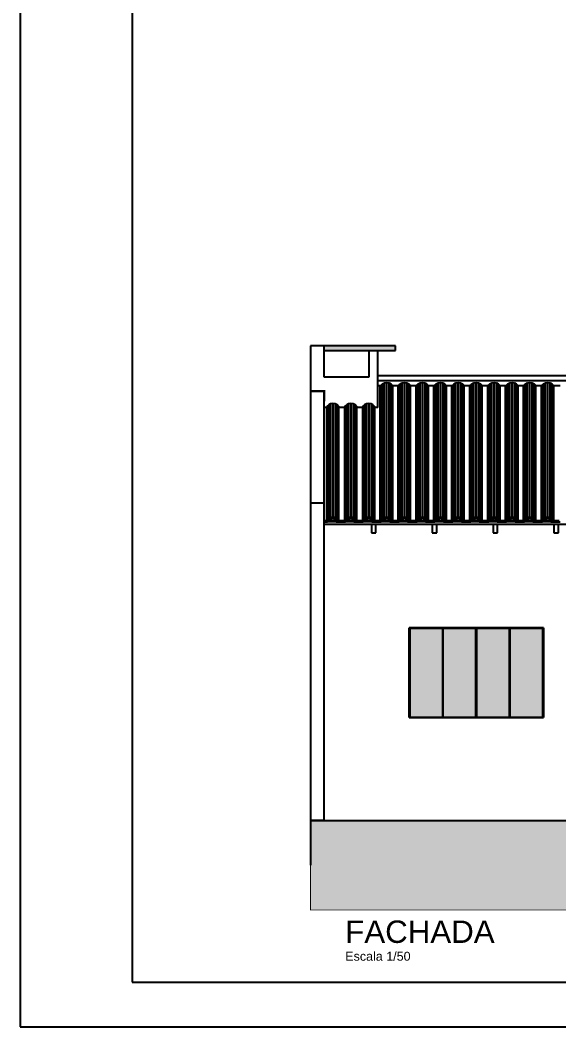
# Model space of a CAD drawing. Header units: metres. Extents: x 49 to 320, y -91 to 27.
# Drawn here: x 141.61 to 147.63, y -6.7 to 4.54 of the extents above; entities that cross this region are included whole.
import ezdxf

# ---------------------------------------------------------------- set-up
doc = ezdxf.new("R2010")
doc.units = ezdxf.units.M
doc.header["$LTSCALE"] = 0.2
doc.layers.add('ARQ-___-___-LEG', color=3, linetype='Continuous')
doc.layers.add('ARQ-___-___-VST', color=9, linetype='Continuous')
doc.styles.add('REGUA200', font='arial.ttf')
doc.styles.add('REGUA80', font='arial.ttf')

# ---------------------------------------------------------------- blocks, each defined once
blk = doc.blocks.new('Titul1')
at = {"color": 6, "style": 'REGUA200', "width": 1.4}
blk.add_attdef('TITULO', (0, 0), '', height=5, dxfattribs=at)
at = {"color": 0, "style": 'REGUA80', "width": 1.4}
blk.add_attdef('ESCALA', (0, -3.98), '', height=2, dxfattribs=at)

msp = doc.modelspace()

# ---------------------------------------------------------------- hatches: boundary and pattern name
at = {"layer": 'ARQ-___-___-VST'}
h = msp.add_hatch(color=256, dxfattribs=at)
h.paths.add_polyline_path([(145.809, 0.901), (145.009, 0.901), (145.009, 0.851), (145.809, 0.851)])
h.paths.add_polyline_path([(163.174, 0.901), (162.374, 0.901), (162.374, 0.851), (163.174, 0.851)])
h.paths.add_polyline_path([(162.224, 0.901), (161.424, 0.901), (161.424, 0.851), (162.224, 0.851)])
h.paths.add_polyline_path([(179.589, 0.901), (178.789, 0.901), (178.789, 0.851), (179.589, 0.851)])
h = msp.add_hatch(dxfattribs=at)
h.set_pattern_fill('VIDRO', color=256, scale=0.3, style=0)
h.set_pattern_definition([(60, (-61.96104, -33.99786), (-0.2249934, 0.1299), [0.084, -0.216]), (60, (-61.92504, -33.98286), (-0.2249934, 0.1299), [0.036, -0.264]), (60, (-61.96104, -33.98286), (-0.2249934, 0.1299), [0.06, -0.24]), (60, (-61.94304, -33.99786), (-0.2249934, 0.1299), [0.075, -0.225]), (60, (-61.96104, -34.01286), (-0.2249934, 0.1299), [0.12, -0.18]), (60, (-61.96104, -33.96786), (-0.2249934, 0.1299), [0.03, -0.27])])
h.paths.add_polyline_path([(178.632, -2.251), (178.263, -2.251), (178.263, -3.247), (178.632, -3.247)])
h.paths.add_polyline_path([(177.892, -3.247), (178.262, -3.247), (178.262, -2.251), (177.892, -2.251)])
h.paths.add_polyline_path([(177.885, -2.251), (177.516, -2.251), (177.516, -3.247), (177.885, -3.247)])
h.paths.add_polyline_path([(177.146, -3.247), (177.515, -3.247), (177.515, -2.251), (177.146, -2.251)])
h.paths.add_polyline_path([(175.684, -2.251), (175.315, -2.251), (175.315, -3.247), (175.684, -3.247)])
h.paths.add_polyline_path([(175.314, -2.251), (174.945, -2.251), (174.945, -3.247), (175.314, -3.247)])
h.paths.add_polyline_path([(174.569, -3.247), (174.938, -3.247), (174.938, -2.251), (174.569, -2.251)])
h.paths.add_polyline_path([(174.198, -3.247), (174.568, -3.247), (174.568, -2.251), (174.198, -2.251)])
h.paths.add_polyline_path([(167.802, -2.251), (167.433, -2.251), (167.433, -3.247), (167.802, -3.247)])
h.paths.add_polyline_path([(167.062, -3.247), (167.432, -3.247), (167.432, -2.251), (167.062, -2.251)])
h.paths.add_polyline_path([(166.686, -3.247), (167.055, -3.247), (167.055, -2.251), (166.686, -2.251)])
h.paths.add_polyline_path([(166.685, -2.251), (166.316, -2.251), (166.316, -3.247), (166.685, -3.247)])
h.paths.add_polyline_path([(164.817, -2.251), (164.448, -2.251), (164.448, -3.247), (164.817, -3.247)])
h.paths.add_polyline_path([(164.077, -3.247), (164.447, -3.247), (164.447, -2.251), (164.077, -2.251)])
h.paths.add_polyline_path([(164.07, -2.251), (163.701, -2.251), (163.701, -3.247), (164.07, -3.247)])
h.paths.add_polyline_path([(163.331, -3.247), (163.7, -3.247), (163.7, -2.251), (163.331, -2.251)])
h.paths.add_polyline_path([(161.267, -2.251), (160.898, -2.251), (160.898, -3.247), (161.267, -3.247)])
h.paths.add_polyline_path([(160.897, -2.251), (160.527, -2.251), (160.527, -3.247), (160.897, -3.247)])
h.paths.add_polyline_path([(160.151, -3.247), (160.52, -3.247), (160.52, -2.251), (160.151, -2.251)])
h.paths.add_polyline_path([(160.15, -2.251), (159.781, -2.251), (159.781, -3.247), (160.15, -3.247)])
h.paths.add_polyline_path([(157.913, -3.247), (158.282, -3.247), (158.282, -2.251), (157.913, -2.251)])
h.paths.add_polyline_path([(157.912, -2.251), (157.542, -2.251), (157.542, -3.247), (157.912, -3.247)])
h.paths.add_polyline_path([(157.535, -2.251), (157.166, -2.251), (157.166, -3.247), (157.535, -3.247)])
h.paths.add_polyline_path([(157.165, -2.251), (156.796, -2.251), (156.796, -3.247), (157.165, -3.247)])
h.paths.add_polyline_path([(150.399, -2.251), (150.03, -2.251), (150.03, -3.247), (150.399, -3.247)])
h.paths.add_polyline_path([(150.029, -2.251), (149.66, -2.251), (149.66, -3.247), (150.029, -3.247)])
h.paths.add_polyline_path([(149.653, -2.251), (149.284, -2.251), (149.284, -3.247), (149.653, -3.247)])
h.paths.add_polyline_path([(149.283, -2.251), (148.913, -2.251), (148.913, -3.247), (149.283, -3.247)])
h.paths.add_polyline_path([(147.452, -2.251), (147.083, -2.251), (147.083, -3.247), (147.452, -3.247)])
h.paths.add_polyline_path([(147.082, -2.251), (146.712, -2.251), (146.712, -3.247), (147.082, -3.247)])
h.paths.add_polyline_path([(146.705, -2.251), (146.336, -2.251), (146.336, -3.247), (146.705, -3.247)])
h.paths.add_polyline_path([(146.335, -2.251), (145.966, -2.251), (145.966, -3.247), (146.335, -3.247)])
h = msp.add_hatch(dxfattribs=at)
h.set_pattern_fill('SOLO1', color=256, scale=0.3, style=0)
h.set_pattern_definition([(45, (-61.96104, -33.86286), (2e-17, 0.18), [0.12727922, -0.12727922]), (45, (-61.93104, -33.89286), (2e-17, 0.18), [0.12727922, -0.12727922]), (45, (-61.90104, -33.92286), (2e-17, 0.18), [0.12727922, -0.12727922]), (315, (-61.87104, -33.92286), (0.18, -5e-17), [0.12727922, -0.12727922]), (315, (-61.84104, -33.89286), (0.18, -5e-17), [0.12727922, -0.12727922]), (315, (-61.81104, -33.86286), (0.18, -5e-17), [0.12727922, -0.12727922])])
h.paths.add_polyline_path([(179.739, -5.399), (179.739, -4.399), (173.694, -4.399), (173.694, -4.449), (168.344, -4.449), (168.344, -4.399), (156.254, -4.399), (156.254, -4.449), (150.904, -4.449), (150.904, -4.399), (144.859, -4.399), (144.859, -5.399)])

# ---------------------------------------------------------------- linework, layer by layer
at = {"color": 15}
for p, q in [((141.615, 26.88), (141.615, -6.704)), ((141.615, -6.704), (191.246, -6.704))]:
    msp.add_line(p, q, dxfattribs=at)
at = {"color": 0}
for p, q in [((142.865, 26.38), (142.865, -6.204)), ((142.865, -6.204), (190.746, -6.204))]:
    msp.add_line(p, q, dxfattribs=at)
for p, q in [((145.809, 0.901), (144.859, 0.901)), ((144.859, 0.901), (144.859, 0.851)), ((145.009, 0.551), (145.009, 0.901)), ((145.809, 0.851), (145.809, 0.901)), ((144.859, 0.851), (144.859, 0.551)), ((145.009, 0.851), (145.809, 0.851)), ((145.509, 0.851), (145.509, 0.551)), ((145.609, 0.551), (145.609, 0.851)), ((151.704, 0.568), (145.609, 0.568)), ((151.704, 0.568), (145.609, 0.568)), ((144.859, 0.551), (144.859, 0.395)), ((145.509, 0.551), (145.009, 0.551)), ((145.609, 0.212), (145.609, 0.551)), ((145.609, 0.513), (151.704, 0.513)), ((145.609, 0.457), (145.645, 0.457)), ((145.637, -1.049), (145.637, 0.457)), ((145.645, 0.457), (145.65, 0.464)), ((145.65, 0.464), (145.662, 0.477)), ((145.65, -1.034), (145.65, 0.464)), ((145.662, 0.477), (145.683, 0.489)), ((145.662, -1.022), (145.662, 0.477)), ((145.683, 0.489), (145.709, 0.493)), ((145.683, -1.012), (145.683, 0.489)), ((145.709, -1.008), (145.709, 0.493)), ((145.709, 0.493), (145.735, 0.489)), ((145.735, -1.012), (145.735, 0.489)), ((145.735, 0.489), (145.755, 0.477)), ((145.755, -1.022), (145.755, 0.477)), ((145.755, 0.477), (145.774, 0.457)), ((145.774, 0.457), (145.845, 0.457)), ((145.776, -1.041), (145.776, 0.457)), ((145.837, -1.049), (145.837, 0.457)), ((145.845, 0.457), (145.85, 0.464)), ((145.85, 0.464), (145.862, 0.477)), ((145.85, -1.034), (145.85, 0.464)), ((145.862, 0.477), (145.883, 0.489)), ((145.862, -1.022), (145.862, 0.477)), ((145.883, 0.489), (145.909, 0.493)), ((145.883, -1.012), (145.883, 0.489)), ((145.909, -1.008), (145.909, 0.493)), ((145.909, 0.493), (145.935, 0.489)), ((145.935, -1.012), (145.935, 0.489)), ((145.935, 0.489), (145.955, 0.477)), ((145.955, -1.022), (145.955, 0.477)), ((145.955, 0.477), (145.974, 0.457)), ((145.974, 0.457), (146.045, 0.457)), ((145.976, -1.041), (145.976, 0.457)), ((146.037, -1.049), (146.037, 0.457)), ((146.045, 0.457), (146.05, 0.464)), ((146.05, 0.464), (146.062, 0.477)), ((146.05, -1.034), (146.05, 0.464)), ((146.062, 0.477), (146.083, 0.489)), ((146.062, -1.022), (146.062, 0.477)), ((146.083, 0.489), (146.109, 0.493)), ((146.083, -1.012), (146.083, 0.489)), ((146.109, -1.008), (146.109, 0.493)), ((146.109, 0.493), (146.135, 0.489)), ((146.135, -1.012), (146.135, 0.489)), ((146.135, 0.489), (146.155, 0.477)), ((146.155, -1.022), (146.155, 0.477)), ((146.155, 0.477), (146.174, 0.457)), ((146.174, 0.457), (146.245, 0.457)), ((146.176, -1.041), (146.176, 0.457)), ((146.237, -1.049), (146.237, 0.457)), ((146.245, 0.457), (146.25, 0.464)), ((146.25, 0.464), (146.262, 0.477)), ((146.25, -1.034), (146.25, 0.464)), ((146.262, 0.477), (146.283, 0.489)), ((146.262, -1.022), (146.262, 0.477)), ((146.283, 0.489), (146.309, 0.493)), ((146.283, -1.012), (146.283, 0.489)), ((146.309, -1.008), (146.309, 0.493)), ((146.309, 0.493), (146.335, 0.489)), ((146.335, -1.012), (146.335, 0.489)), ((146.335, 0.489), (146.355, 0.477)), ((146.355, -1.022), (146.355, 0.477)), ((146.355, 0.477), (146.374, 0.457)), ((146.374, 0.457), (146.445, 0.457)), ((146.376, -1.041), (146.376, 0.457)), ((146.437, -1.049), (146.437, 0.457)), ((146.445, 0.457), (146.45, 0.464)), ((146.45, 0.464), (146.462, 0.477)), ((146.45, -1.034), (146.45, 0.464)), ((146.462, 0.477), (146.483, 0.489)), ((146.462, -1.022), (146.462, 0.477)), ((146.483, 0.489), (146.509, 0.493)), ((146.483, -1.012), (146.483, 0.489)), ((146.509, -1.008), (146.509, 0.493)), ((146.509, 0.493), (146.535, 0.489)), ((146.535, -1.012), (146.535, 0.489)), ((146.535, 0.489), (146.555, 0.477)), ((146.555, -1.022), (146.555, 0.477)), ((146.555, 0.477), (146.574, 0.457)), ((146.574, 0.457), (146.645, 0.457)), ((146.576, -1.041), (146.576, 0.457)), ((146.637, -1.049), (146.637, 0.457)), ((146.645, 0.457), (146.65, 0.464)), ((146.65, 0.464), (146.662, 0.477)), ((146.65, -1.034), (146.65, 0.464)), ((146.662, 0.477), (146.683, 0.489)), ((146.662, -1.022), (146.662, 0.477)), ((146.683, 0.489), (146.709, 0.493)), ((146.683, -1.012), (146.683, 0.489)), ((146.709, -1.008), (146.709, 0.493)), ((146.709, 0.493), (146.735, 0.489)), ((146.735, -1.012), (146.735, 0.489)), ((146.735, 0.489), (146.755, 0.477)), ((146.755, -1.022), (146.755, 0.477)), ((146.755, 0.477), (146.774, 0.457)), ((146.774, 0.457), (146.845, 0.457)), ((146.776, -1.041), (146.776, 0.457)), ((146.837, -1.049), (146.837, 0.457)), ((146.845, 0.457), (146.85, 0.464)), ((146.85, 0.464), (146.862, 0.477)), ((146.85, -1.034), (146.85, 0.464)), ((146.862, 0.477), (146.883, 0.489)), ((146.862, -1.022), (146.862, 0.477)), ((146.883, 0.489), (146.909, 0.493)), ((146.883, -1.012), (146.883, 0.489)), ((146.909, -1.008), (146.909, 0.493)), ((146.909, 0.493), (146.935, 0.489)), ((146.935, -1.012), (146.935, 0.489)), ((146.935, 0.489), (146.955, 0.477)), ((146.955, -1.022), (146.955, 0.477)), ((146.955, 0.477), (146.974, 0.457)), ((146.974, 0.457), (147.045, 0.457)), ((146.976, -1.041), (146.976, 0.457)), ((147.037, -1.049), (147.037, 0.457)), ((147.045, 0.457), (147.05, 0.464)), ((147.05, 0.464), (147.062, 0.477)), ((147.05, -1.034), (147.05, 0.464)), ((147.062, 0.477), (147.083, 0.489)), ((147.062, -1.022), (147.062, 0.477)), ((147.083, 0.489), (147.109, 0.493)), ((147.083, -1.012), (147.083, 0.489)), ((147.109, -1.008), (147.109, 0.493)), ((147.109, 0.493), (147.135, 0.489)), ((147.135, -1.012), (147.135, 0.489)), ((147.135, 0.489), (147.155, 0.477)), ((147.155, -1.022), (147.155, 0.477)), ((147.155, 0.477), (147.174, 0.457)), ((147.174, 0.457), (147.245, 0.457)), ((147.176, -1.041), (147.176, 0.457)), ((147.237, -1.049), (147.237, 0.457)), ((147.245, 0.457), (147.25, 0.464)), ((147.25, 0.464), (147.262, 0.477)), ((147.25, -1.034), (147.25, 0.464)), ((147.262, 0.477), (147.283, 0.489)), ((147.262, -1.022), (147.262, 0.477)), ((147.283, 0.489), (147.309, 0.493)), ((147.283, -1.012), (147.283, 0.489)), ((147.309, -1.008), (147.309, 0.493)), ((147.309, 0.493), (147.335, 0.489)), ((147.335, -1.012), (147.335, 0.489)), ((147.335, 0.489), (147.355, 0.477)), ((147.355, -1.022), (147.355, 0.477)), ((147.355, 0.477), (147.374, 0.457)), ((147.374, 0.457), (147.445, 0.457)), ((147.376, -1.041), (147.376, 0.457)), ((147.437, -1.049), (147.437, 0.457)), ((147.445, 0.457), (147.45, 0.464)), ((147.45, 0.464), (147.462, 0.477)), ((147.45, -1.034), (147.45, 0.464)), ((147.462, 0.477), (147.483, 0.489)), ((147.462, -1.022), (147.462, 0.477)), ((147.483, 0.489), (147.509, 0.493)), ((147.483, -1.012), (147.483, 0.489)), ((147.509, -1.008), (147.509, 0.493)), ((147.509, 0.493), (147.535, 0.489)), ((147.535, -1.012), (147.535, 0.489)), ((147.535, 0.489), (147.555, 0.477)), ((147.555, -1.022), (147.555, 0.477)), ((147.555, 0.477), (147.574, 0.457)), ((147.574, 0.457), (147.645, 0.457)), ((147.576, -1.041), (147.576, 0.457)), ((144.859, 0.395), (144.859, -0.851)), ((144.859, 0.395), (145.009, 0.395)), ((145.009, -0.851), (145.009, 0.395)), ((145.05, 0.23), (145.037, 0.212)), ((145.062, 0.243), (145.05, 0.23)), ((145.05, 0.23), (145.05, -1.034)), ((145.083, 0.254), (145.062, 0.243)), ((145.062, 0.243), (145.062, -1.022)), ((145.109, 0.259), (145.083, 0.254)), ((145.083, 0.254), (145.083, -1.012)), ((145.135, 0.254), (145.109, 0.259)), ((145.109, 0.259), (145.109, -1.008)), ((145.155, 0.243), (145.135, 0.254)), ((145.135, 0.254), (145.135, -1.012)), ((145.176, 0.221), (145.155, 0.243)), ((145.155, 0.243), (145.155, -1.022)), ((145.25, 0.23), (145.237, 0.212)), ((145.262, 0.243), (145.25, 0.23)), ((145.25, 0.23), (145.25, -1.034)), ((145.283, 0.254), (145.262, 0.243)), ((145.262, 0.243), (145.262, -1.022)), ((145.309, 0.259), (145.283, 0.254)), ((145.283, 0.254), (145.283, -1.012)), ((145.335, 0.254), (145.309, 0.259)), ((145.309, 0.259), (145.309, -1.008)), ((145.355, 0.243), (145.335, 0.254)), ((145.335, 0.254), (145.335, -1.012)), ((145.376, 0.221), (145.355, 0.243)), ((145.355, 0.243), (145.355, -1.022)), ((145.45, 0.23), (145.437, 0.212)), ((145.462, 0.243), (145.45, 0.23)), ((145.45, 0.23), (145.45, -1.034)), ((145.483, 0.254), (145.462, 0.243)), ((145.462, 0.243), (145.462, -1.022)), ((145.509, 0.259), (145.483, 0.254)), ((145.483, 0.254), (145.483, -1.012)), ((145.535, 0.254), (145.509, 0.259)), ((145.509, 0.259), (145.509, -1.008)), ((145.555, 0.243), (145.535, 0.254)), ((145.535, 0.254), (145.535, -1.012)), ((145.576, 0.221), (145.555, 0.243)), ((145.555, 0.243), (145.555, -1.022)), ((145.037, 0.212), (145.009, 0.212)), ((145.037, 0.212), (145.037, -1.049)), ((145.176, -1.041), (145.176, 0.221)), ((145.237, 0.212), (145.176, 0.212)), ((145.237, 0.212), (145.237, -1.049)), ((145.376, -1.041), (145.376, 0.221)), ((145.437, 0.212), (145.376, 0.212)), ((145.437, 0.212), (145.437, -1.049)), ((145.576, -1.041), (145.576, 0.221)), ((145.609, 0.212), (145.576, 0.212)), ((144.859, -0.851), (144.859, -1.007)), ((144.859, -0.851), (145.009, -0.851)), ((145.009, -1.549), (145.009, -0.851)), ((144.859, -1.007), (144.859, -1.549)), ((145.083, -1.012), (145.109, -1.008)), ((145.109, -1.008), (145.135, -1.012)), ((145.283, -1.012), (145.309, -1.008)), ((145.309, -1.008), (145.335, -1.012)), ((145.483, -1.012), (145.509, -1.008)), ((145.509, -1.008), (145.535, -1.012)), ((145.683, -1.012), (145.709, -1.008)), ((145.709, -1.008), (145.735, -1.012)), ((145.883, -1.012), (145.909, -1.008)), ((145.909, -1.008), (145.935, -1.012)), ((146.083, -1.012), (146.109, -1.008)), ((146.109, -1.008), (146.135, -1.012)), ((146.283, -1.012), (146.309, -1.008)), ((146.309, -1.008), (146.335, -1.012)), ((146.483, -1.012), (146.509, -1.008)), ((146.509, -1.008), (146.535, -1.012)), ((146.683, -1.012), (146.709, -1.008)), ((146.709, -1.008), (146.735, -1.012)), ((146.883, -1.012), (146.909, -1.008)), ((146.909, -1.008), (146.935, -1.012)), ((147.083, -1.012), (147.109, -1.008)), ((147.109, -1.008), (147.135, -1.012)), ((147.283, -1.012), (147.309, -1.008)), ((147.309, -1.008), (147.335, -1.012)), ((147.483, -1.012), (147.509, -1.008)), ((147.509, -1.008), (147.535, -1.012)), ((145.009, -1.049), (145.037, -1.049)), ((145.009, -1.149), (145.009, -1.065)), ((145.009, -1.065), (145.048, -1.065)), ((145.009, -1.09), (151.704, -1.09)), ((145.037, -1.049), (145.05, -1.034)), ((145.048, -1.065), (145.06, -1.045)), ((145.05, -1.034), (145.062, -1.022)), ((145.05, -1.062), (145.142, -1.062)), ((145.14, -1.052), (145.056, -1.052)), ((145.058, -1.049), (145.139, -1.049)), ((145.06, -1.045), (145.074, -1.034)), ((145.062, -1.022), (145.083, -1.012)), ((145.074, -1.034), (145.109, -1.023)), ((145.109, -1.023), (145.144, -1.034)), ((145.135, -1.012), (145.155, -1.022)), ((145.136, -1.031), (145.136, -1.037)), ((145.136, -1.037), (145.143, -1.065)), ((145.136, -1.037), (145.147, -1.037)), ((145.143, -1.065), (145.248, -1.065)), ((145.144, -1.034), (145.157, -1.044)), ((145.147, -1.036), (145.147, -1.037)), ((145.147, -1.037), (145.156, -1.049)), ((145.155, -1.022), (145.176, -1.041)), ((145.156, -1.043), (145.156, -1.049)), ((145.156, -1.049), (145.237, -1.049)), ((145.157, -1.044), (145.176, -1.041)), ((145.237, -1.049), (145.25, -1.034)), ((145.248, -1.065), (145.26, -1.045)), ((145.25, -1.034), (145.262, -1.022)), ((145.25, -1.062), (145.342, -1.062)), ((145.34, -1.052), (145.256, -1.052)), ((145.258, -1.049), (145.339, -1.049)), ((145.26, -1.045), (145.274, -1.034)), ((145.262, -1.022), (145.283, -1.012)), ((145.274, -1.034), (145.309, -1.023)), ((145.309, -1.023), (145.344, -1.034)), ((145.335, -1.012), (145.355, -1.022)), ((145.336, -1.031), (145.336, -1.037)), ((145.336, -1.037), (145.343, -1.065)), ((145.336, -1.037), (145.347, -1.037)), ((145.343, -1.065), (145.448, -1.065)), ((145.344, -1.034), (145.357, -1.044)), ((145.347, -1.036), (145.347, -1.037)), ((145.347, -1.037), (145.356, -1.049)), ((145.355, -1.022), (145.376, -1.041)), ((145.356, -1.043), (145.356, -1.049)), ((145.356, -1.049), (145.437, -1.049)), ((145.357, -1.044), (145.376, -1.041)), ((145.437, -1.049), (145.45, -1.034)), ((145.448, -1.065), (145.46, -1.045)), ((145.45, -1.034), (145.462, -1.022)), ((145.45, -1.062), (145.542, -1.062)), ((145.54, -1.052), (145.456, -1.052)), ((145.458, -1.049), (145.538, -1.049)), ((145.46, -1.045), (145.474, -1.034)), ((145.462, -1.022), (145.483, -1.012)), ((145.474, -1.034), (145.509, -1.023)), ((145.509, -1.023), (145.544, -1.034)), ((145.535, -1.012), (145.555, -1.022)), ((145.536, -1.031), (145.536, -1.037)), ((145.536, -1.037), (145.543, -1.065)), ((145.536, -1.037), (145.547, -1.037)), ((145.538, -1.047), (145.538, -1.052)), ((145.538, -1.09), (145.538, -1.091)), ((145.538, -1.091), (145.538, -1.186)), ((145.538, -1.091), (145.588, -1.091)), ((145.543, -1.065), (145.648, -1.065)), ((145.544, -1.034), (145.557, -1.044)), ((145.547, -1.036), (145.547, -1.037)), ((145.547, -1.037), (145.556, -1.049)), ((145.555, -1.022), (145.576, -1.041)), ((145.556, -1.043), (145.556, -1.049)), ((145.556, -1.049), (145.637, -1.049)), ((145.557, -1.044), (145.576, -1.041)), ((145.588, -1.091), (145.588, -1.09)), ((145.588, -1.186), (145.588, -1.091)), ((145.637, -1.049), (145.65, -1.034)), ((145.648, -1.065), (145.66, -1.045)), ((145.65, -1.034), (145.662, -1.022)), ((145.65, -1.062), (145.742, -1.062)), ((145.74, -1.052), (145.656, -1.052)), ((145.658, -1.049), (145.739, -1.049)), ((145.66, -1.045), (145.674, -1.034)), ((145.662, -1.022), (145.683, -1.012)), ((145.674, -1.034), (145.709, -1.023)), ((145.709, -1.023), (145.744, -1.034)), ((145.735, -1.012), (145.755, -1.022)), ((145.736, -1.031), (145.736, -1.037)), ((145.736, -1.037), (145.743, -1.065)), ((145.736, -1.037), (145.747, -1.037)), ((145.743, -1.065), (145.848, -1.065)), ((145.744, -1.034), (145.757, -1.044)), ((145.747, -1.037), (145.747, -1.036)), ((145.747, -1.037), (145.756, -1.049)), ((145.755, -1.022), (145.776, -1.041)), ((145.756, -1.049), (145.756, -1.043)), ((145.756, -1.049), (145.837, -1.049)), ((145.757, -1.044), (145.776, -1.041)), ((145.837, -1.049), (145.85, -1.034)), ((145.848, -1.065), (145.86, -1.045)), ((145.85, -1.034), (145.862, -1.022)), ((145.85, -1.062), (145.942, -1.062)), ((145.94, -1.052), (145.856, -1.052)), ((145.858, -1.049), (145.939, -1.049)), ((145.86, -1.045), (145.874, -1.034)), ((145.862, -1.022), (145.883, -1.012)), ((145.874, -1.034), (145.909, -1.023)), ((145.909, -1.023), (145.944, -1.034)), ((145.935, -1.012), (145.955, -1.022)), ((145.936, -1.031), (145.936, -1.037)), ((145.936, -1.037), (145.943, -1.065)), ((145.936, -1.037), (145.947, -1.037)), ((145.943, -1.065), (146.048, -1.065)), ((145.944, -1.034), (145.957, -1.044)), ((145.947, -1.037), (145.947, -1.036)), ((145.947, -1.037), (145.956, -1.049)), ((145.955, -1.022), (145.976, -1.041)), ((145.956, -1.049), (145.956, -1.043)), ((145.956, -1.049), (146.037, -1.049)), ((145.957, -1.044), (145.976, -1.041)), ((146.037, -1.049), (146.05, -1.034)), ((146.048, -1.065), (146.06, -1.045)), ((146.05, -1.034), (146.062, -1.022)), ((146.05, -1.062), (146.142, -1.062)), ((146.14, -1.052), (146.056, -1.052)), ((146.058, -1.049), (146.139, -1.049)), ((146.06, -1.045), (146.074, -1.034)), ((146.062, -1.022), (146.083, -1.012)), ((146.074, -1.034), (146.109, -1.023)), ((146.109, -1.023), (146.144, -1.034)), ((146.135, -1.012), (146.155, -1.022)), ((146.136, -1.031), (146.136, -1.037)), ((146.136, -1.037), (146.143, -1.065)), ((146.136, -1.037), (146.147, -1.037)), ((146.143, -1.065), (146.248, -1.065)), ((146.144, -1.034), (146.157, -1.044)), ((146.147, -1.037), (146.147, -1.036)), ((146.147, -1.037), (146.156, -1.049)), ((146.155, -1.022), (146.176, -1.041)), ((146.156, -1.049), (146.156, -1.043)), ((146.156, -1.049), (146.237, -1.049)), ((146.157, -1.044), (146.176, -1.041)), ((146.218, -1.09), (146.218, -1.091)), ((146.218, -1.091), (146.218, -1.186)), ((146.218, -1.091), (146.268, -1.091)), ((146.237, -1.049), (146.25, -1.034)), ((146.248, -1.065), (146.26, -1.045)), ((146.25, -1.034), (146.262, -1.022)), ((146.25, -1.062), (146.342, -1.062)), ((146.34, -1.052), (146.256, -1.052)), ((146.26, -1.045), (146.274, -1.034)), ((146.262, -1.022), (146.283, -1.012)), ((146.268, -1.052), (146.268, -1.038)), ((146.268, -1.049), (146.339, -1.049)), ((146.268, -1.091), (146.268, -1.09)), ((146.268, -1.186), (146.268, -1.091)), ((146.274, -1.034), (146.309, -1.023)), ((146.309, -1.023), (146.344, -1.034)), ((146.335, -1.012), (146.355, -1.022)), ((146.336, -1.031), (146.336, -1.037)), ((146.336, -1.037), (146.343, -1.065)), ((146.336, -1.037), (146.347, -1.037)), ((146.343, -1.065), (146.448, -1.065)), ((146.344, -1.034), (146.357, -1.044)), ((146.347, -1.037), (146.347, -1.036)), ((146.347, -1.037), (146.356, -1.049)), ((146.355, -1.022), (146.376, -1.041)), ((146.356, -1.049), (146.356, -1.043)), ((146.356, -1.049), (146.437, -1.049)), ((146.357, -1.044), (146.376, -1.041)), ((146.437, -1.049), (146.45, -1.034)), ((146.448, -1.065), (146.46, -1.045)), ((146.45, -1.034), (146.462, -1.022)), ((146.45, -1.062), (146.542, -1.062)), ((146.54, -1.052), (146.456, -1.052)), ((146.458, -1.049), (146.539, -1.049)), ((146.46, -1.045), (146.474, -1.034)), ((146.462, -1.022), (146.483, -1.012)), ((146.474, -1.034), (146.509, -1.023)), ((146.509, -1.023), (146.544, -1.034)), ((146.535, -1.012), (146.555, -1.022)), ((146.536, -1.031), (146.536, -1.037)), ((146.536, -1.037), (146.543, -1.065)), ((146.536, -1.037), (146.547, -1.037)), ((146.543, -1.065), (146.648, -1.065)), ((146.544, -1.034), (146.557, -1.044)), ((146.547, -1.037), (146.547, -1.036)), ((146.547, -1.037), (146.556, -1.049)), ((146.555, -1.022), (146.576, -1.041)), ((146.556, -1.049), (146.556, -1.043)), ((146.556, -1.049), (146.637, -1.049)), ((146.557, -1.044), (146.576, -1.041)), ((146.637, -1.049), (146.65, -1.034)), ((146.648, -1.065), (146.66, -1.045)), ((146.65, -1.034), (146.662, -1.022)), ((146.65, -1.062), (146.742, -1.062)), ((146.74, -1.052), (146.656, -1.052)), ((146.658, -1.049), (146.739, -1.049)), ((146.66, -1.045), (146.674, -1.034)), ((146.662, -1.022), (146.683, -1.012)), ((146.674, -1.034), (146.709, -1.023)), ((146.709, -1.023), (146.744, -1.034)), ((146.735, -1.012), (146.755, -1.022)), ((146.736, -1.031), (146.736, -1.037)), ((146.736, -1.037), (146.743, -1.065)), ((146.736, -1.037), (146.747, -1.037)), ((146.743, -1.065), (146.848, -1.065)), ((146.744, -1.034), (146.757, -1.044)), ((146.747, -1.037), (146.747, -1.036)), ((146.747, -1.037), (146.756, -1.049)), ((146.755, -1.022), (146.776, -1.041)), ((146.756, -1.049), (146.756, -1.043)), ((146.756, -1.049), (146.837, -1.049)), ((146.757, -1.044), (146.776, -1.041)), ((146.837, -1.049), (146.85, -1.034)), ((146.848, -1.065), (146.86, -1.045)), ((146.85, -1.034), (146.862, -1.022)), ((146.85, -1.062), (146.942, -1.062)), ((146.94, -1.052), (146.856, -1.052)), ((146.858, -1.049), (146.897, -1.049)), ((146.86, -1.045), (146.874, -1.034)), ((146.862, -1.022), (146.883, -1.012)), ((146.874, -1.034), (146.909, -1.023)), ((146.897, -1.027), (146.897, -1.052)), ((146.897, -1.09), (146.897, -1.091)), ((146.897, -1.091), (146.897, -1.186)), ((146.897, -1.091), (146.947, -1.091)), ((146.909, -1.023), (146.944, -1.034)), ((146.935, -1.012), (146.955, -1.022)), ((146.936, -1.031), (146.936, -1.037)), ((146.936, -1.037), (146.943, -1.065)), ((146.936, -1.037), (146.947, -1.037)), ((146.943, -1.065), (147.048, -1.065)), ((146.944, -1.034), (146.957, -1.044)), ((146.947, -1.037), (146.947, -1.036)), ((146.947, -1.037), (146.956, -1.049)), ((146.947, -1.091), (146.947, -1.09)), ((146.947, -1.186), (146.947, -1.091)), ((146.955, -1.022), (146.976, -1.041)), ((146.956, -1.049), (146.956, -1.043)), ((146.956, -1.049), (147.037, -1.049)), ((146.957, -1.044), (146.976, -1.041)), ((147.037, -1.049), (147.05, -1.034)), ((147.048, -1.065), (147.06, -1.045)), ((147.05, -1.034), (147.062, -1.022)), ((147.05, -1.062), (147.142, -1.062)), ((147.14, -1.052), (147.056, -1.052)), ((147.058, -1.049), (147.139, -1.049)), ((147.06, -1.045), (147.074, -1.034)), ((147.062, -1.022), (147.083, -1.012)), ((147.074, -1.034), (147.109, -1.023)), ((147.109, -1.023), (147.144, -1.034)), ((147.135, -1.012), (147.155, -1.022)), ((147.136, -1.031), (147.136, -1.037)), ((147.136, -1.037), (147.143, -1.065)), ((147.136, -1.037), (147.147, -1.037)), ((147.143, -1.065), (147.248, -1.065)), ((147.144, -1.034), (147.157, -1.044)), ((147.147, -1.037), (147.147, -1.036)), ((147.147, -1.037), (147.156, -1.049)), ((147.155, -1.022), (147.176, -1.041)), ((147.156, -1.049), (147.156, -1.043)), ((147.156, -1.049), (147.237, -1.049)), ((147.157, -1.044), (147.176, -1.041)), ((147.237, -1.049), (147.25, -1.034)), ((147.248, -1.065), (147.26, -1.045)), ((147.25, -1.034), (147.262, -1.022)), ((147.25, -1.062), (147.342, -1.062)), ((147.34, -1.052), (147.256, -1.052)), ((147.258, -1.049), (147.339, -1.049)), ((147.26, -1.045), (147.274, -1.034)), ((147.262, -1.022), (147.283, -1.012)), ((147.274, -1.034), (147.309, -1.023)), ((147.309, -1.023), (147.344, -1.034)), ((147.335, -1.012), (147.355, -1.022)), ((147.336, -1.031), (147.336, -1.037)), ((147.336, -1.037), (147.343, -1.065)), ((147.336, -1.037), (147.347, -1.037)), ((147.343, -1.065), (147.448, -1.065)), ((147.344, -1.034), (147.357, -1.044)), ((147.347, -1.037), (147.347, -1.036)), ((147.347, -1.037), (147.356, -1.049)), ((147.355, -1.022), (147.376, -1.041)), ((147.356, -1.049), (147.356, -1.043)), ((147.356, -1.049), (147.437, -1.049)), ((147.357, -1.044), (147.376, -1.041)), ((147.437, -1.049), (147.45, -1.034)), ((147.448, -1.065), (147.46, -1.045)), ((147.45, -1.034), (147.462, -1.022)), ((147.45, -1.062), (147.542, -1.062)), ((147.54, -1.052), (147.456, -1.052)), ((147.458, -1.049), (147.539, -1.049)), ((147.46, -1.045), (147.474, -1.034)), ((147.462, -1.022), (147.483, -1.012)), ((147.474, -1.034), (147.509, -1.023)), ((147.509, -1.023), (147.544, -1.034)), ((147.535, -1.012), (147.555, -1.022)), ((147.536, -1.031), (147.536, -1.037)), ((147.536, -1.037), (147.543, -1.065)), ((147.536, -1.037), (147.547, -1.037)), ((147.543, -1.065), (147.648, -1.065)), ((147.544, -1.034), (147.557, -1.044)), ((147.547, -1.037), (147.547, -1.036)), ((147.547, -1.037), (147.556, -1.049)), ((147.555, -1.022), (147.576, -1.041)), ((147.556, -1.049), (147.556, -1.043)), ((147.556, -1.049), (147.637, -1.049)), ((147.557, -1.044), (147.576, -1.041)), ((147.577, -1.09), (147.577, -1.091)), ((147.577, -1.091), (147.577, -1.186)), ((147.577, -1.091), (147.627, -1.091)), ((147.627, -1.091), (147.627, -1.09)), ((147.627, -1.186), (147.627, -1.091)), ((145.538, -1.186), (145.588, -1.186)), ((146.218, -1.186), (146.268, -1.186)), ((146.897, -1.186), (146.947, -1.186)), ((147.577, -1.186), (147.627, -1.186)), ((144.859, -1.549), (144.859, -1.849)), ((145.009, -1.849), (145.009, -1.549)), ((144.859, -1.849), (144.859, -4.399)), ((145.009, -4.399), (145.009, -1.849)), ((145.959, -2.249), (147.459, -2.249)), ((145.959, -3.249), (145.959, -2.249)), ((145.959, -2.249), (145.959, -3.248)), ((147.459, -2.249), (145.959, -2.249)), ((145.96, -2.25), (147.458, -2.25)), ((145.96, -3.248), (145.96, -2.25)), ((145.966, -2.251), (145.966, -3.247)), ((146.335, -2.251), (145.966, -2.251)), ((146.335, -3.247), (146.335, -2.251)), ((146.336, -2.251), (146.336, -3.247)), ((146.705, -2.251), (146.336, -2.251)), ((146.705, -3.247), (146.705, -2.251)), ((146.712, -2.251), (146.712, -3.247)), ((147.082, -2.251), (146.712, -2.251)), ((147.082, -3.247), (147.082, -2.251)), ((147.083, -2.251), (147.083, -3.247)), ((147.452, -2.251), (147.083, -2.251)), ((147.452, -3.247), (147.452, -2.251)), ((147.458, -2.25), (147.458, -3.248)), ((147.459, -2.249), (147.459, -3.249)), ((147.459, -3.249), (147.459, -2.249)), ((145.959, -3.248), (145.959, -3.249)), ((147.459, -3.249), (145.959, -3.249)), ((145.959, -3.249), (147.459, -3.249)), ((147.458, -3.248), (145.96, -3.248)), ((145.966, -3.247), (146.335, -3.247)), ((146.336, -3.247), (146.705, -3.247)), ((146.712, -3.247), (147.082, -3.247)), ((147.083, -3.247), (147.452, -3.247)), ((144.859, -4.399), (145.009, -4.399)), ((144.859, -4.399), (144.859, -4.899)), ((145.009, -4.399), (144.859, -4.399)), ((145.009, -4.399), (150.904, -4.399))]:
    msp.add_line(p, q)
at = {"const_width": 0.01}
msp.add_lwpolyline([(144.859, -4.399), (144.859, -5.399), (179.739, -5.399), (179.739, -4.399), (173.694, -4.399), (173.694, -4.449), (168.344, -4.449), (168.344, -4.399), (156.254, -4.399), (156.254, -4.449), (150.904, -4.449), (150.904, -4.399), (144.859, -4.399), (144.859, -4.899)], dxfattribs=at)
at = {"layer": 'ARQ-___-___-VST', "const_width": 0.01}
msp.add_lwpolyline([(144.859, 0.405), (144.859, 0.405), (144.859, 0.405), (144.859, 0.405), (145.009, 0.405), (145.019, 0.405), (145.019, 0.281)], dxfattribs=at)

# ---------------------------------------------------------------- block references
at = {"layer": 'ARQ-___-___-LEG'}
ref = msp.add_blockref('Titul1', (145.246, -5.766), dxfattribs=dict(at, xscale=0.05, yscale=0.05, zscale=0.05))
ref.add_attrib('TITULO', 'FACHADA', (145.246, -5.766), dxfattribs={"layer": '0', "color": 6, "height": 0.25, "style": 'REGUA200'})
ref.add_attrib('ESCALA', 'Escala 1/50', (145.246, -5.965), dxfattribs={"layer": '0', "color": 0, "height": 0.1, "style": 'REGUA80'})

doc.saveas('drawing.dxf')
